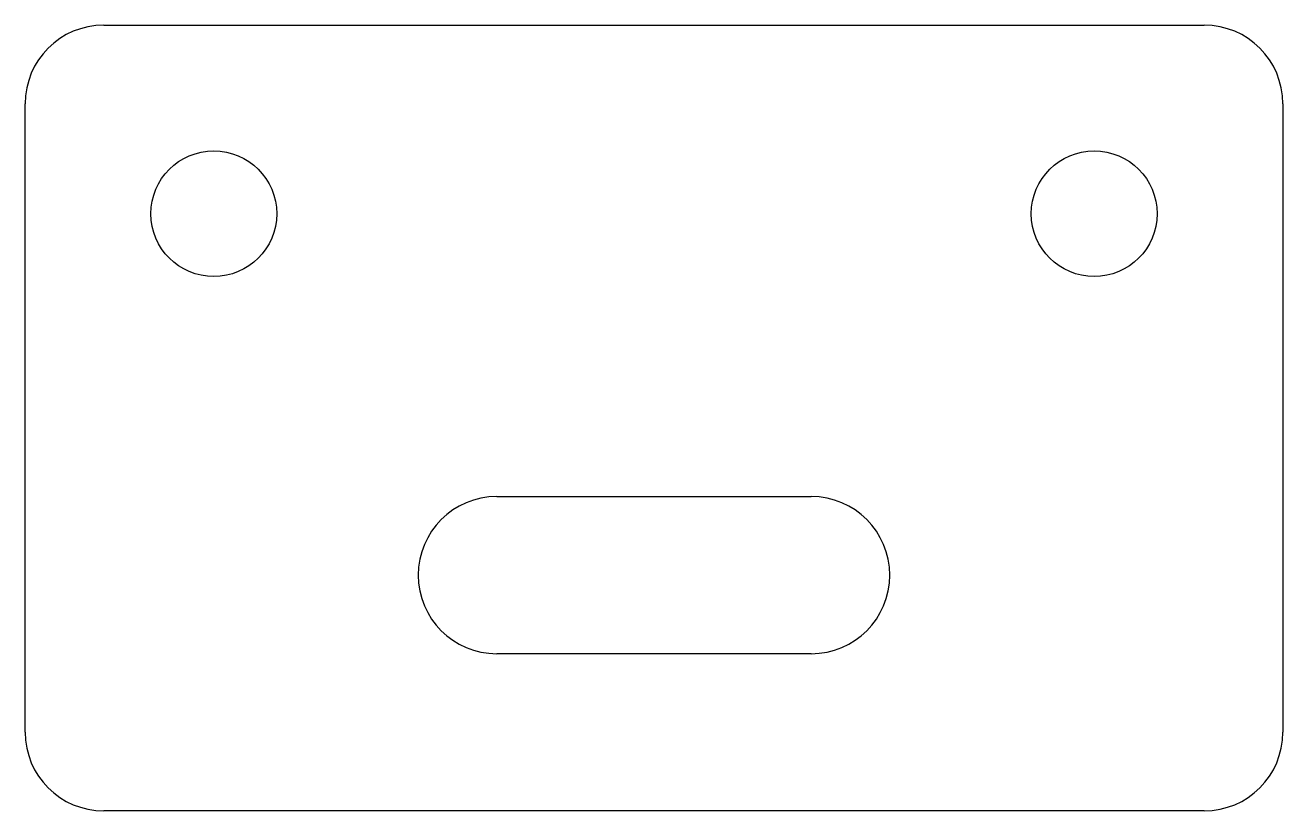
# Model space of a CAD drawing. Header units: millimetres. Extents: x 0 to 80, y 0 to 50.
import ezdxf

# ---------------------------------------------------------------- set-up
doc = ezdxf.new("R2010")
doc.units = ezdxf.units.MM

msp = doc.modelspace()

# ---------------------------------------------------------------- linework, layer by layer
for p, q in [((5, 50), (75, 50)), ((0, 5), (0, 45)), ((80, 45), (80, 5)), ((30, 20), (50, 20)), ((50, 10), (30, 10)), ((75, 0), (5, 0))]:
    msp.add_line(p, q)
for centre in [(12, 38), (68, 38)]:
    msp.add_circle(centre, 4)
for centre, start, end in [((5, 45), 90, 180), ((75, 45), 0, 90), ((30, 15), 90, 270), ((50, 15), 270, 90), ((5, 5), 180, 270), ((75, 5), 270, 0)]:
    msp.add_arc(centre, 5, start, end)

doc.saveas('drawing.dxf')
